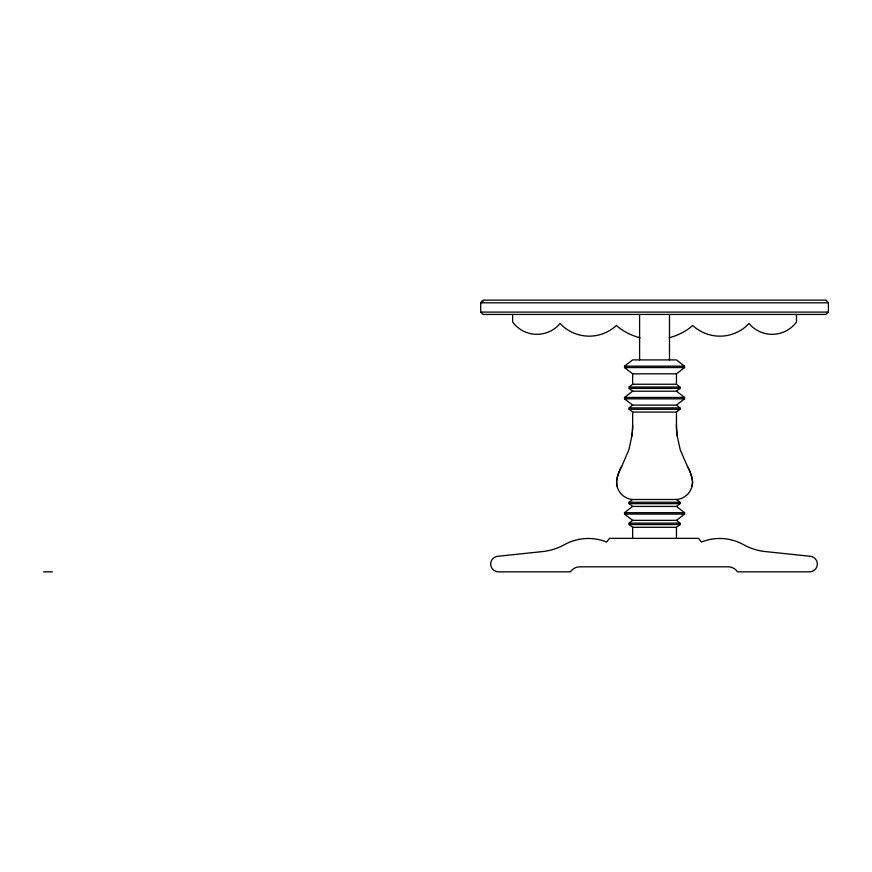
<?xml version="1.0" encoding="UTF-8"?>
<svg xmlns="http://www.w3.org/2000/svg" width="872" height="872" viewBox="0 0 872 872"><rect width="100%" height="100%" fill="white"/><g stroke="black" fill="none" stroke-linecap="round" stroke-linejoin="round"><path stroke-width="1.31" d="M480.701 312.089L480.701 302.813L483.044 300.153L826.057 300.153L828.4 302.813L828.4 312.089L826.057 314.432L483.044 314.432L480.701 312.089L828.4 312.089M512.638 314.432L512.638 322.03A30.193 30.193 0 0 0 558.189 325.583L560.075 323.403L562.952 326.302A39.905 39.905 0 0 0 615.458 326.302L616.319 325.441L620.275 328.635A59.111 59.111 0 0 0 640.07 337.791M632.647 538.362L632.647 527.298L629.137 524.519L629.137 523.124L632.647 520.344L676.454 520.344L684.564 514.088L684.564 512.692L676.454 506.436L632.647 506.436L624.537 512.692L624.537 514.088L632.647 520.344M676.454 405.109L679.964 407.889L679.964 409.273L676.454 412.064L676.454 424.958A59.601 42.139 90 0 0 677.163 435.76L680.247 449.854L687.43 466.378A35.937 25.408 -90 0 1 692.172 478.892A12.317 8.709 -90 0 1 692.041 486.173C690.461 493.389 683.833 499.046 676.454 499.482L632.647 499.482C625.268 499.046 618.64 493.389 617.06 486.173A12.317 8.709 -90 0 1 616.973 478.902A35.937 25.408 -90 0 1 621.703 466.411L628.854 449.854L631.949 435.76A59.601 42.139 -90 0 0 632.647 424.958L632.647 412.064L629.137 409.273L629.137 407.889L632.647 405.109L676.454 405.109L684.564 398.842L684.564 397.458L676.454 391.201L632.647 391.201L624.537 397.458L624.537 398.842L632.647 405.109M632.647 391.201L629.137 388.411L629.137 387.026L632.647 384.247L632.647 373.816L624.537 367.559L624.537 366.164L632.647 359.907L676.454 359.907L684.564 366.164L684.564 367.559L676.454 373.816L632.647 373.816M639.601 359.907L639.601 314.432M669.5 359.907L669.5 314.432M676.454 538.362L676.454 527.298L679.964 524.519L679.964 523.124L676.454 520.344M676.454 391.201L679.964 388.411L679.964 387.026L676.454 384.247L676.454 373.816M796.474 314.432L796.474 322.03A30.193 30.193 0 0 1 750.912 325.583L749.026 323.403L746.149 326.302A39.905 39.905 0 0 1 693.643 326.302L692.782 325.441L688.826 328.635A59.111 59.111 0 0 1 669.031 337.791M632.647 506.436L629.137 503.656L629.137 502.261L632.647 499.482M676.454 506.436L679.964 503.656L679.964 502.261L676.454 499.482M677.62 409.753L679.964 409.295L629.17 409.295M679.942 524.541L629.17 524.541M481.824 301.538L483.044 301.538M480.701 302.813L828.4 302.813M624.537 366.164L684.564 366.164M624.537 367.559L684.564 367.559M632.647 384.247L676.454 384.247M629.137 387.026L679.964 387.026M629.137 388.411L679.964 388.411M624.537 397.458L684.564 397.458M624.537 398.842L684.564 398.842M629.137 407.889L679.964 407.889M632.647 412.064L676.454 412.064M629.137 502.261L679.964 502.261M629.137 503.656L679.964 503.656M624.537 512.692L684.564 512.692M624.537 514.088L684.564 514.088M629.137 523.124L679.964 523.124M632.647 527.298L676.454 527.298M43.6 571.847L52.429 571.847M632.647 424.958A59.601 42.139 90 0 1 631.949 435.76M621.703 466.411A35.937 25.408 90 0 0 616.929 478.892A12.317 8.709 90 0 0 617.06 486.173M677.163 435.76A59.601 42.139 -90 0 1 676.454 424.958M687.398 466.411A35.937 25.408 90 0 1 692.172 478.892A12.317 8.709 90 0 1 692.041 486.173M609.539 538.362L606.629 542.046A48.897 48.897 0 0 0 564.576 544.619A58.01 58.01 0 0 1 542.504 551.584L496.833 556.39A7.815 7.815 0 0 0 498.468 571.847L570.419 571.847A11.576 11.576 0 0 1 579.978 566.811L728.033 566.811A11.576 11.576 0 0 1 737.592 571.847L809.554 571.847A7.815 7.815 0 0 0 811.178 556.39L765.507 551.584A58.01 58.01 0 0 1 743.434 544.619A48.897 48.897 0 0 0 701.382 542.046L698.472 538.362L609.539 538.362"/></g></svg>
